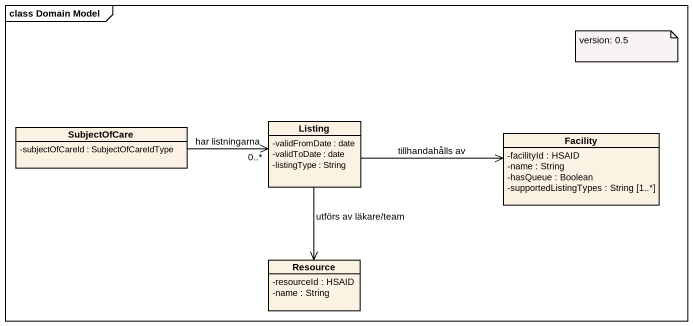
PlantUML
@startuml
mainframe class Domain Model
hide circle
hide empty members
skinparam classAttributeIconSize 0
class SubjectOfCare {
  -subjectOfCareId : SubjectOfCareIdType
}
class Listing {
  -validFromDate : date
  -validToDate : date
  -listingType : String
}
class Facility {
  -facilityId : HSAID
  -name : String
  -hasQueue : Boolean
  -supportedListingTypes : String [1..*]
}
class Resource {
  -resourceId : HSAID
  -name : String
}
SubjectOfCare -right-> "0..*" Listing : har listningarna
Listing -right-> Facility : tillhandahålls av
Listing --> Resource : utförs av läkare/team
note as N1
  version: 0.5
end note
@enduml
